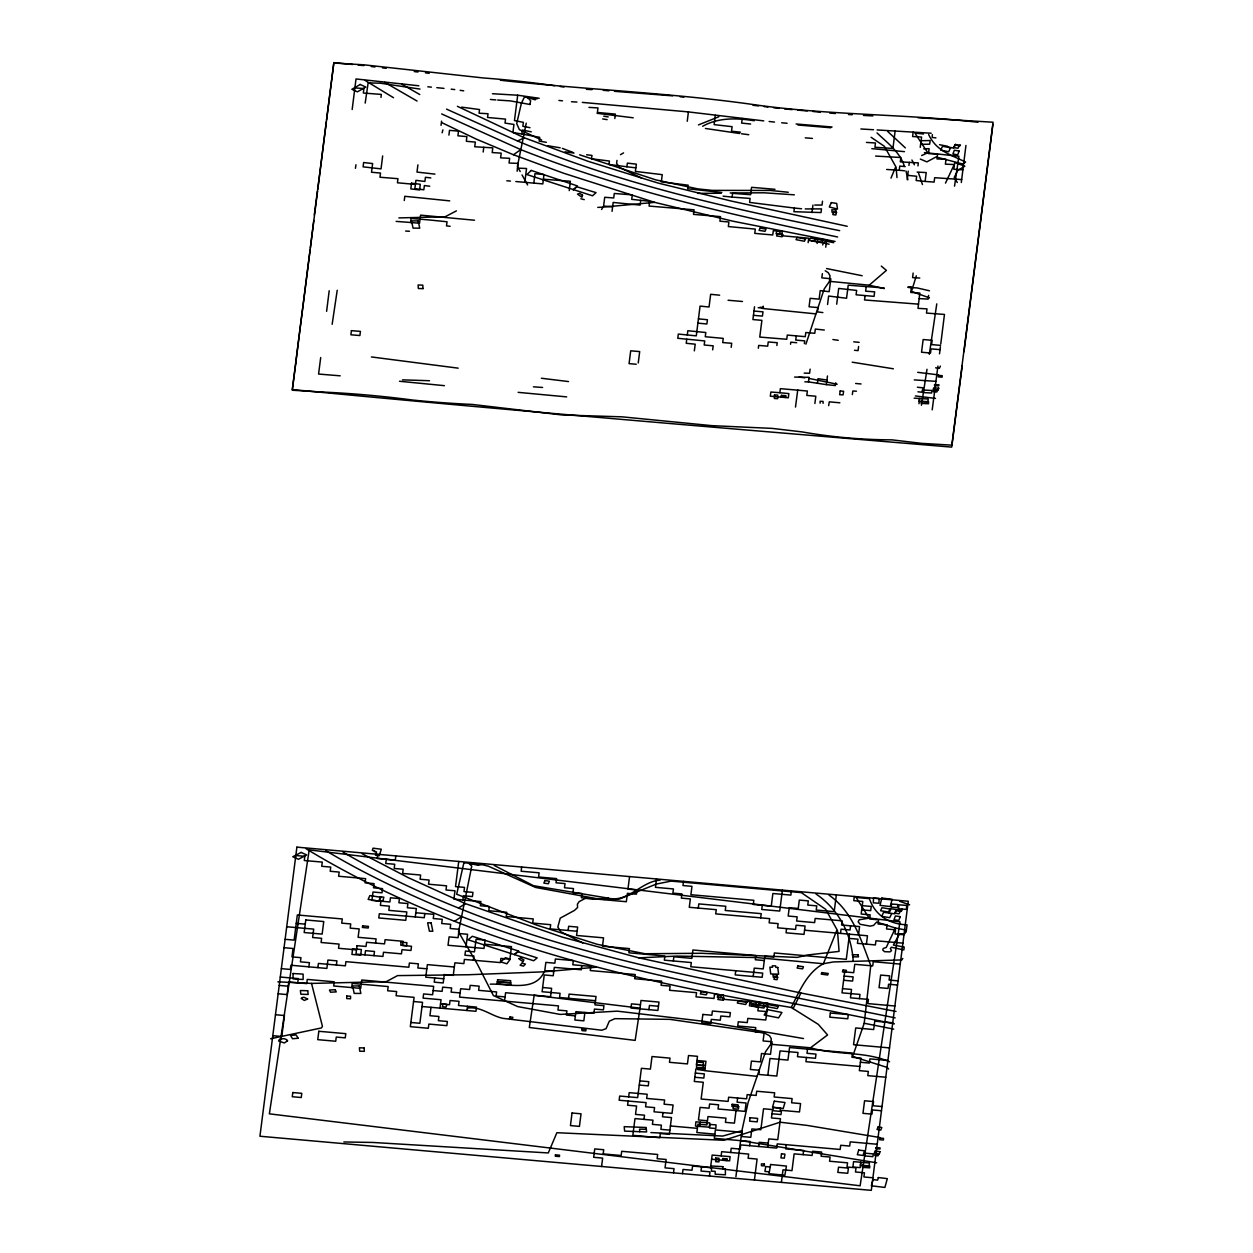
<?xml version="1.0" encoding="UTF-8"?>
<svg xmlns="http://www.w3.org/2000/svg" width="1253" height="1253" viewBox="0 0 1253 1253"><rect width="100%" height="100%" fill="white"/><g stroke="black" fill="none" stroke-linecap="round" stroke-linejoin="round"><path stroke-width="1.5" d="M703.293 1065.739L703.434 1062.544L696.778 1062.074L696.511 1067.478L703.184 1067.948L703.293 1065.739L696.621 1065.269M932.342 134.619L932.185 137.47L935.928 137.877M901.878 909.036L901.768 910.602L898.401 910.336L898.855 904.823L906.718 905.433L906.389 909.396L898.542 908.785M699.863 1126.431L700.27 1122.187L709.762 1122.954L709.37 1127.199L695.493 1126.087L695.901 1121.827L700.27 1122.187M467.855 1008.023C481.246 1006.3 490.863 1015.885 503.001 1018.36L601.753 1030.232L606.076 1028.65L609.318 1021.164L614.91 1018.658L669.932 1019.362L764.408 1033.036L769.608 1035.792L771.284 1038.768L770.799 1044.25L765.505 1051.784L748.088 1102.577L741.917 1130.676L735.903 1176.677M940.768 343.964L944.464 314.44L926.468 313.078L927.001 308.88L917.995 308.348L919.812 293.014L910.806 292.482L911.448 286.906L907.814 287.047M928.598 295.426L928.175 299.107L919.169 298.59M918.95 403.748L919.561 398.485L928.207 399.002L927.878 401.9L919.232 401.352L919.561 398.485L914.126 398.156M961.302 182.499L965.938 145.458M448.919 135.12L449.498 130.343L458.488 131.142L457.909 135.81L466.899 136.608L466.335 141.291L475.326 142.09L474.746 146.758L492.774 147.854L492.194 152.568L501.2 153.132L500.62 157.862L509.642 158.301L509.063 163.031L518.084 163.407L517.129 171.238M640.69 200.323L640.111 205.085L613.156 202.453L612.059 211.334M888.643 1069.013L887.124 1067.431L852.635 1056.467L864.21 1023.262L870.772 965.483C860.999 939.813 852.729 911.558 828.953 895.081M483.188 152.02L483.752 147.306M533.825 183.048L534.968 173.697L543.959 174.543L542.815 183.909L515.844 181.528M763.75 120.883L688.398 111.909L687.255 121.259M715.291 115.339L714.147 124.627L732.097 126.678L731.533 131.22L740.507 132.16M742.215 118.487L741.635 123.092L750.625 124.031M908.942 165.427L909.318 162.373M917.963 165.944L918.339 162.89L900.312 161.872L900.86 157.502L875.628 156.077M303.054 305.575L317.557 191.145M310.337 248.016L313.783 220.481M329.194 290.759L326.61 311.324M352.171 109.528L356.009 78.955L418.847 85.784M380.959 97.421L381.335 94.414L363.339 93.035L363.903 88.556L354.897 87.914M417.907 164.863L416.998 172.084L434.948 174.12M524.835 182.28L526.542 168.497L517.505 168.121M569.238 190.597L570.381 181.262L543.379 179.226M614.831 118.534L615.395 114.117L597.415 112.457L597.979 107.93L588.957 107.382M808.138 242.659L808.702 238.195L781.731 235.721L782.279 231.445L773.289 230.693L772.741 234.953L763.75 234.186L754.76 233.371L755.308 229.095L728.338 226.558L728.901 221.985L719.911 221.186L720.475 216.628L693.504 214.388L694.068 209.815L649.085 206.072L649.665 201.294L631.716 199.352L632.279 194.873L614.283 193.479L613.719 197.958L604.713 197.285L603.617 206.087L612.623 206.745M817.128 243.489L817.692 239.057L826.682 239.887L825.758 247.186M804.865 381.836L808.483 381.899L809.046 377.325L794.59 377.075M817.442 383.261L818.005 378.688L826.949 380.066L826.385 384.624L835.359 385.564L835.72 382.807M866.199 286.671L865.635 291.182L874.641 291.839L874.077 296.366L856.097 294.8L856.645 290.43L838.696 288.425L836.691 304.197M920.235 147.368L921.597 137.063L912.591 136.514L913.139 132.113M913.139 273.076L912.591 277.571L919.796 278.041M932.201 409.856L937.933 366.064M326.36 121.823L317.776 189.391M326.579 120.053L333.846 62.65L352.563 64.498M382.666 155.92L381.037 168.873L363.088 166.853L363.636 162.53L372.611 163.548L371.514 172.256L380.505 173.055L379.972 177.237L397.953 178.693L397.436 182.781L415.401 184.41L415.933 180.322L424.892 181.466L425.44 177.299L430.813 177.91M539.182 98.267L517.693 95.212L514.466 120.57L523.378 122.355L522.861 126.255L530.003 127.681M638.247 362.963L639.688 351.592L630.698 350.809L629.069 363.636L636.258 364.247M824.302 330.04L815.327 329.053L814.795 333.267L805.804 332.531L805.256 336.681L787.291 335.068L786.743 339.265L759.757 337.073L761.902 320.345L752.912 319.562L754.525 306.797M763.171 306.186L762.936 308.097L758.175 307.705M814.889 403.482L815.797 396.23L806.807 395.431L807.355 391.03L780.384 388.649L779.852 392.722L770.861 392.017L770.329 396.199L788.309 397.781L788.842 393.599L779.852 392.722M865.087 295.614L864.539 299.968L918.527 304.15M895.128 131.017L892.935 148.449L874.923 147.274L875.455 142.983L866.45 142.419M939.515 353.832L940.408 346.815M964.011 351.795L992.909 124.345M295.771 363.166L292.262 390.231L322.303 392.032A926.014 813.557 7.3 0 1 412.206 399.989A926.014 813.557 7.3 0 0 472.209 404.437L561.924 414.962L622.13 416.842L711.97 425.66L772.099 428.385L801.998 431.893A463.923 407.585 7.3 0 0 891.917 439.85L921.816 443.374L951.857 445.16L980.441 221.703A888.643 18.779 -84.9 0 1 985.798 179.805L993.065 122.214L917.979 117.735M310.102 249.754L292.325 389.558C511.897 410.765 731.862 428.777 951.7 447.117L962.241 365.735M320.705 357.544L318.575 374.052L340.174 375.822M278.15 993.786L287.141 994.584L288.754 982.007L306.734 983.605L307.267 979.407L334.238 981.804L333.705 985.986L360.676 988.382L361.741 980.003L433.679 986.362L432.598 994.741L423.608 993.942L423.075 998.14L441.056 999.722L439.991 1008.101M297.744 982.806L298.277 978.609L280.296 977.027M404.265 200.543L404.797 196.298L449.702 200.872M308.88 966.846L309.413 962.649L300.422 961.85L300.955 957.668L291.965 956.869L293.03 948.49L284.039 947.691M415.401 184.41L414.868 188.655L423.827 189.783L424.375 185.554L429.748 186.227M317.87 967.629L318.403 963.447L345.374 965.828L345.906 961.646L408.838 967.222L409.386 963.024L418.377 963.823L417.829 968.005L426.819 968.804M441.04 125.331L441.573 121.149M336.384 965.045L336.916 960.847L327.926 960.049L326.861 968.428L290.9 965.249L290.351 969.446L281.361 968.647M351.686 987.583L352.218 983.386L388.179 986.565L387.647 990.763L396.637 991.562L396.105 995.743L414.085 997.341L410.326 1026.661L428.322 1028.259L428.855 1024.077L446.835 1025.659L447.368 1021.477L438.378 1020.678L438.91 1016.481L429.92 1015.697L431.001 1007.302M364.968 954.849L365.5 950.667L374.49 951.466L373.958 955.647M377.826 854.295L377.278 858.493L395.275 860.091L395.807 855.893M375.555 943.086L376.104 938.889L358.107 937.307L359.188 928.927L350.198 928.128L350.73 923.931L341.74 923.148L342.273 918.95L297.321 914.972L294.11 940.11L285.12 939.311M380.912 901.189L380.379 905.371L389.37 906.17L388.837 910.367L406.818 911.949L405.753 920.328L378.782 917.948L379.314 913.75L424.266 917.729L424.798 913.547M386.284 859.292L385.736 863.474L394.726 864.272L394.194 868.47L403.184 869.253L402.652 873.451L420.632 875.033L420.1 879.23L429.09 880.029L428.557 884.211L446.538 885.808L445.99 889.99L454.996 890.789L453.915 899.168L480.886 901.565L480.353 905.747L489.343 906.545L488.811 910.727L506.792 912.325L506.259 916.523L533.23 918.903L532.697 923.085L550.678 924.683L550.13 928.88L577.1 931.261M415.276 916.93L416.341 908.55L407.35 907.767L407.898 903.57L398.893 902.771L399.441 898.589L390.45 897.79L389.902 901.988L371.922 900.39L373.002 892.011L381.993 892.809L382.525 888.612L373.535 887.813L374.067 883.631L365.077 882.832L365.61 878.651L338.639 876.254L339.187 872.072L330.197 871.274L330.729 867.076L321.739 866.293L322.272 862.095L304.291 860.498L304.824 856.316L295.833 855.517M434.744 977.982L434.211 982.164L443.202 982.963L444.267 974.583L453.257 975.382L454.87 962.821L463.861 963.604L464.393 959.422L500.354 962.602L500.902 958.42L509.893 959.203L511.49 946.641L484.519 944.245M458.739 861.469L455.528 886.607L464.518 887.39L463.986 891.588L472.976 892.387L472.428 896.568L463.438 895.77L462.905 899.967M466.006 946.845L467.604 934.284L458.614 933.485M466.962 1010.498L467.494 1006.3M473.383 960.221L473.916 956.023L464.926 955.225L465.474 951.043L474.464 951.841L476.062 939.264L485.052 940.063L483.987 948.443L448.026 945.263L449.091 936.884L458.081 937.683L459.162 929.303L450.172 928.504L450.704 924.307L441.714 923.508L442.246 919.326L433.256 918.527L433.789 914.345L415.808 912.748M504.52 1001.1L505.601 992.721L550.553 996.699L551.618 988.319L542.627 987.536M521.671 867.029L521.138 871.227L539.119 872.808L538.586 877.006L556.567 878.604L556.034 882.785L565.025 883.584L564.476 887.766L573.482 888.565L572.934 892.762L581.925 893.546L581.392 897.743L626.343 901.721L627.424 893.342L636.414 894.141L636.947 889.943L627.957 889.144L629.57 876.583M568.11 930.462L568.658 926.28L577.649 927.063L576.568 935.458L603.539 937.839L602.474 946.219L629.445 948.599L628.912 952.797L664.873 955.976L664.341 960.174L691.311 962.555L690.779 966.752L762.701 973.111L762.169 977.293L735.198 974.912L735.73 970.73M568.533 998.296L569.066 994.115L596.036 996.495L594.971 1004.875L603.962 1005.673L603.429 1009.855L594.439 1009.072L593.906 1013.254L575.91 1011.657L574.845 1020.036L583.835 1020.835L584.9 1012.455M581.815 965.577L581.282 969.759L554.312 967.379L553.231 975.758L544.241 974.959L542.095 991.718L560.075 993.316L559.543 997.498L595.504 1000.693M712.659 349.853L713.192 345.828L704.202 345.014L704.719 340.926L677.779 338.294L678.312 334.065L687.286 334.974L687.834 330.745L705.799 332.499L705.267 336.728L723.232 338.373L722.699 342.57L731.705 343.291L731.172 347.363M601.581 1166.48L602.646 1158.101L593.656 1157.302L594.736 1148.923L603.727 1149.721L603.179 1153.903L621.175 1155.501L621.707 1151.303L657.668 1154.483L657.136 1158.68L666.126 1159.479L665.045 1167.859L674.036 1168.657L673.503 1172.839M628.129 1101.027L627.596 1105.224L636.587 1106.023L635.522 1114.403L644.512 1115.186L643.979 1119.383M628.677 1096.845L629.21 1092.647L647.19 1094.245L646.658 1098.427L664.638 1100.024L664.09 1104.206L673.08 1105.005L672.015 1113.384L654.035 1111.803L654.567 1107.605L645.577 1106.806L646.109 1102.624L619.139 1100.228L619.687 1096.046L637.667 1097.628L641.411 1068.308L650.401 1069.107L652.014 1056.53L669.995 1058.127L669.462 1062.309L687.443 1063.907L688.508 1055.527L697.498 1056.326L696.433 1064.705L705.423 1065.504M639.923 1008.853L641.003 1000.474L658.984 1002.071L657.903 1010.451L630.932 1008.054L631.465 1003.872L640.455 1004.671M656.541 878.964L655.46 887.343L673.441 888.941L672.908 893.123L681.898 893.922L681.366 898.119L690.356 898.918L689.275 907.297L716.262 909.678L715.714 913.876L769.671 918.637L769.123 922.835L778.113 923.633L777.58 927.815L795.561 929.413L796.094 925.215L805.084 926.014L804.019 934.393L786.038 932.812L786.571 928.614M648.913 1009.652L649.446 1005.454L658.436 1006.253M673.331 960.957L673.863 956.775L691.844 958.373L692.909 949.993L755.857 955.553L755.308 959.751L764.299 960.534M683.511 881.36L682.963 885.542L691.969 886.341L690.889 894.72L753.82 900.296L753.288 904.478L771.268 906.076L772.882 893.499L790.862 895.096L791.395 890.899M758.331 348.24L758.691 345.421L767.682 346.157L768.23 341.959L777.22 342.695L776.86 345.499M663.025 1112.586L662.492 1116.783L671.483 1117.582L669.337 1134.341L660.347 1133.542L659.814 1137.724L632.843 1135.343L634.989 1118.584L652.97 1120.182L652.421 1124.364L661.412 1125.163L660.879 1129.345L669.869 1130.143M698.281 908.08L698.814 903.899L725.785 906.279L725.252 910.477L761.213 913.656L760.681 917.854M682.493 1173.638L683.026 1169.441L692.016 1170.239L692.564 1166.057L710.545 1167.639L712.143 1155.078L730.123 1156.66L729.591 1160.858L711.61 1159.26M790.549 344.246L790.815 342.179L796.673 342.711M796.266 335.882L795.733 340.08L804.724 340.879L804.379 343.651M701.555 1166.856L701.007 1171.038L709.997 1171.837L709.464 1176.019M822.375 273.655L821.827 277.837L830.817 278.761L829.173 291.667L820.214 290.649L819.117 299.154L810.143 298.324L809.062 306.781L818.052 307.611L817.504 311.903L822.876 312.577M827.56 304.495L828.625 296.037L846.558 298.261L848.218 285.167L884.195 287.986M721.133 1155.877L721.665 1151.679L748.652 1154.076L748.104 1158.258L757.094 1159.056L754.416 1179.997M730.656 1152.478L731.204 1148.281L740.194 1149.079L740.727 1144.897L776.688 1148.077L777.22 1143.895L840.152 1149.455L840.7 1145.273L849.691 1146.056L850.223 1141.875L877.194 1144.255M736.028 1110.581L734.415 1123.142L725.424 1122.359L725.957 1118.162L707.976 1116.564L706.911 1124.959L697.921 1124.16L696.84 1132.54L714.821 1134.122M737.625 1098.004L737.093 1102.201L746.083 1103L745.018 1111.38L718.047 1108.983L718.58 1104.801L709.59 1104.003L709.057 1108.185L700.067 1107.401L698.454 1119.963L707.444 1120.762M753.178 976.51L754.243 968.13L763.234 968.914L764.847 956.352L773.837 957.151L774.37 952.953L846.292 959.328L849.503 934.19M762.278 905.277L761.746 909.474L779.726 911.056L782.405 890.116M749.717 1145.696L750.249 1141.499L714.288 1138.319L715.369 1129.94L742.34 1132.32L741.792 1136.518L750.782 1137.317L751.863 1128.937L760.853 1129.72L763.531 1108.78L772.521 1109.578L771.456 1117.958L780.447 1118.741L777.768 1139.697L768.762 1138.899L767.697 1147.278M858.603 346.486L858.07 350.621L854.483 350.276M758.707 1146.479L759.24 1142.297L768.23 1143.096M767.823 1075.262L769.968 1058.503L787.949 1060.085L789.547 1047.524L852.479 1053.1L851.946 1057.281L860.936 1058.08L859.339 1070.642L868.329 1071.44L867.781 1075.638L885.777 1077.22M886.623 169.468L899.231 170.267L899.779 166.069L905.167 166.602M907.141 179.602L908.221 171.16M781.386 1182.393L783 1169.816L791.99 1170.615L794.136 1153.856L812.116 1155.454L812.649 1151.256L821.639 1152.055L821.107 1156.253L830.097 1157.036L829.564 1161.233L847.545 1162.831L847.012 1167.013L856.003 1167.812L855.454 1171.994L864.445 1172.792L863.912 1176.99L872.902 1177.773M786.211 1144.678L785.678 1148.876L803.659 1150.458L803.126 1154.655M806.462 1057.485L805.93 1061.683L859.871 1066.46M807.527 1049.106L806.995 1053.303L815.985 1054.102L815.452 1058.284L797.472 1056.702L798.004 1052.504L780.024 1050.922L776.813 1076.061L758.832 1074.463L759.365 1070.266L750.375 1069.482L751.44 1061.103L760.43 1061.886L761.511 1053.507L770.501 1054.306L772.099 1041.744L763.108 1040.945L764.189 1032.566L755.199 1031.767L755.731 1027.585L737.751 1025.988L738.283 1021.79L747.274 1022.589L747.806 1018.407L765.787 1019.989L767.932 1003.23L758.942 1002.447L757.877 1010.826L766.867 1011.61M907.689 175.357L916.663 176.266L916.131 180.51L925.106 181.419L926.218 172.569L917.196 172.068M836.346 894.877L834.2 911.651L816.22 910.054L816.768 905.856L807.762 905.073L808.31 900.876L799.32 900.077L798.239 908.456L789.249 907.658L788.184 916.037L797.174 916.836L796.642 921.033L814.622 922.615L815.155 918.433L842.126 920.814L841.593 925.012L859.574 926.593L858.493 934.973M840.512 933.391L841.061 929.193L850.051 929.992L850.583 925.81M854.327 896.475L853.794 900.672L862.784 901.455L861.171 914.032L870.162 914.831L869.629 919.013L878.619 919.812L878.087 924.009L887.077 924.792L886.544 928.99L895.535 929.789L895.002 933.971L903.993 934.769M859.448 998.625L859.981 994.428L842 992.846L844.679 971.889L853.685 972.688L854.75 964.309L872.73 965.906L873.263 961.709L900.234 964.105M866.418 944.151L867.483 935.772L804.551 930.212M396.152 221.389L410.561 222.486L411.078 218.445L429.074 219.933L447.039 221.765L446.507 225.885L450.093 226.276M686.754 339.203L686.221 343.291L695.211 344.183L694.334 350.856M795.498 407.053L797.754 389.761M810.111 369.134L809.579 373.237L804.16 373.128M805.914 344.168L824.208 288.957L829.502 281.345L830.003 275.723L828.311 272.731L825.226 270.742M826.949 380.066L827.481 375.963M314.299 214.921L317.745 188.702A888.596 18.811 -84.9 0 0 323.102 146.805L333.815 63.01L363.856 64.811L483.533 77.984A927.486 814.857 7.3 0 1 554.609 85.69M546.339 142.309L539.182 141.119L539.698 137.329L521.843 134.008L522.36 130.046L531.272 131.831M812.962 205.085L811.96 212.587M822.516 201.216L822.015 205.053L814.763 205.069M721.806 192.476L687.693 188.764L688.179 185.193L661.286 181.873L662.273 174.668L635.365 171.41L636.352 164.159L627.377 163.125L626.876 166.774L608.958 164.456L609.428 161.042L591.494 158.786L591.98 155.403L586.592 154.792M723.122 196.157L732.097 197.097L732.598 193.354L750.61 194.685L751.596 187.323L774.981 189.297M801.591 208.765L794.418 208.061L793.916 211.71L821.013 212.556L821.498 208.891L805.209 208.938M852.338 394.57L852.839 391.014L856.441 391.202M616.993 160.4L616.586 163.376L619.734 167.51L641.646 178.036L658.608 183.189L731.36 201.075L847.232 226.292M337.214 290.289L332.155 324.308M936.774 303.868L929.303 354.333M954.535 186.149L958.89 156.265L924.479 152.584M355.429 168.309L355.962 164.738M365.187 103.075L368.131 82.902L380.286 83.184L420.006 89.088M921.425 405.236L927.001 369.275M828.656 405.643L829.298 401.837L839.855 402.793M529.956 104.359L530.645 100.757L527.623 97.53M526.244 123.186L517.411 166.383L520.183 171.536M905.919 931.621L906.248 930.086L895.441 928.019L876.646 922.067L873.56 925.403L870.146 926.124L860.138 924.291L858.164 921.801L859.182 919.765L869.175 918.136L856.128 897.477L869.394 898.652C875.189 915.583 889.646 924.291 907.078 924.792L906.201 931.668L904.462 934.08L899.67 933.657L893.373 945.044L904.227 947.064L903.867 949.931L891.384 947.237L890.366 948.521L891.51 950.667L889.943 951.888L884.555 951.685L882.77 950.025L883.255 948.427L886.231 947.472L895.441 928.019M442.137 132.802L442.889 129.858M916.303 275.832L911.511 291.369L929.507 297.916M836.659 930.728L823.378 963.745C806.869 972.626 799.43 991.452 791.238 1007.459C623.258 979.564 453.147 938.027 306.186 848.814M822.657 244.93L823.613 242.628L811.505 240.67M890.993 178.114L895.378 167.604M756.248 1006.848L757.172 1004.655L764.878 1005.846L763.938 1008.038L751.816 1006.159L752.771 1003.966L757.172 1004.655M945.498 183.11L955.131 162.671L964.81 166.195L957.684 170.424L954.222 177.503L957.292 182.499M940.392 366.095L939.374 368.335L935.646 367.802M814.09 241.359L815.186 238.994L823.049 240.419L821.952 242.737L809.297 240.482L810.409 238.133L815.186 238.994M889.113 912.889L891.087 908.738L901.549 910.461L901.126 911.37L896.318 910.571L896.756 909.678L894.783 913.829L883.616 912.325L881.673 916.335L889.724 917.682L891.65 913.672M960.456 144.862L960.033 145.771L955.225 145.113L955.647 144.189L953.705 148.105L948.051 147.024M770.799 1044.25L810.519 1047.79L827.575 1034.947L818.287 1024.359L793.102 1008.571L800.918 993.018L896.005 1011.453M755.355 1004.608L756.452 1002.384L764.314 1003.731L763.234 1005.94L750.563 1003.794L751.659 1001.586L756.452 1002.384M601.565 209.502L603.038 207.137L654.692 202.359L732.911 221.186L835.093 241.437M595.848 967.222L544.194 971.811C534.968 992.517 507.528 983.307 490.268 984.169M362.258 853.779L408.243 877.648L465.38 903.632L562.205 937.087L638.889 957.856L676.902 956.086L756.765 957.558L823.378 963.745L833.261 961.959L901.8 959.923L902.786 958.451M660.08 880.123C641.019 881.454 628.066 902.927 608.269 898.135L605.309 899.388L585.276 898.401L579.168 901.612L577.429 904.118L577.57 907.532L574.485 910.398L560.248 918.136L557.82 927.063L560.921 931.84L582.786 942.992M829.502 281.345L869.206 285.183L886.404 270.382L881.298 266.106M442.231 122.857L476.359 139.13L513.464 154.745L520.762 149.608C622.929 190.033 730.264 214.749 837.615 236.989M454.479 921.315L461.746 916.585C568.58 958.044 681.209 980.942 793.196 1003.418L894.407 1023.858M342.915 852.056C379.91 873.686 418.737 892.105 458.504 908.033L465.38 903.632M620.47 154.683L623.555 152.897M456.421 210.864L445.113 216.785L398.861 217.912M446.554 109.136L517.52 140.994L524.302 137.799L587.939 161.261L641.646 178.036M921.675 155.544L927.768 152.741L914.941 133.116L923.492 133.993M698.469 124.908L718.815 116.748M702.682 126.271C718.455 117.39 736.874 117.939 754.196 120.758M741.917 1130.676L722.668 1136.064L650.902 1132.571M482.045 864.366L478.129 865.322L468.826 863.207M270.585 1038.753L321.457 1027.93L322.428 1026.348L311.543 983.417L277.868 981.835M597.791 207.403L603.038 207.137M730.201 192.946L764.299 192.805L794.324 194.826M544.194 971.811L468.606 974.74L397.577 975.601L386.269 981.632L311.543 983.417M921.112 140.712L930.18 140.54L929.679 144.189L920.61 144.361M923.68 148.809L929.115 148.7L928.52 153.633L937.557 154.009L936.962 158.943L945.984 159.303L945.389 164.174L954.41 164.55L953.831 169.28L962.852 169.813M721.164 193.244L697.717 193.369M343.87 1141.969L372.752 1142.454L548.297 1152.948L556.88 1132.712L723.983 1140.277L780.133 1122.202L807.073 1125.398L879.872 1137.52M429.544 380.724L402.511 379.863M492.46 93.724L517.693 95.212M914.283 379.894L935.897 381.351M646.36 1129.376L639.563 1129.11L639.797 1131.694L646.595 1131.96L646.188 1127.496L624.198 1126.666L624.62 1131.114L639.797 1131.694M500.323 80.223C584.431 89.621 669.227 92.612 753.037 104.516C827.7 115.323 903.225 113.819 977.982 122.261M908.315 287.485L917.024 287.908L929.475 290.79M405.627 231.053L409.465 231.257M586.373 89.308L592.011 89.636M860.889 128.981L873.498 129.732M877.1 129.952L931.167 133.225M571.509 101.744L576.913 102.073M582.316 102.401L688.398 111.909M497.66 100.052L510.378 100.898L530.176 104.532M904.462 151.644L871.837 148.637M533.418 386.832L542.596 387.459M925.106 181.419L934.111 182.092L934.66 177.691L961.677 179.571M732.097 197.097L750.108 198.444L749.592 202.406L794.418 208.061M796.094 123.984L832.07 127.007M797.926 125.002L830.77 127.759M805.256 137.846L812.445 138.425M506.839 180.792L510.441 181.09M410.561 222.486L419.551 223.238L420.601 215.14L474.527 220.23M728.087 300.25L742.481 301.487M759.929 307.251L763.531 307.565M753.993 311.073L762.983 311.825L762.435 316.101L753.445 315.333M490.409 99.457L495.843 99.927M603.273 90.31L608.895 90.811M614.503 91.312L672.626 95.855M784.754 108.964L792.256 109.622M797.879 110.123L807.245 110.953M940.58 345.389L931.59 344.591L932.138 340.315L923.148 339.532L921.535 352.234L930.525 353.033L931.057 348.867L940.048 349.65M862.252 905.653L871.242 906.452L870.71 910.633L861.719 909.835M848.97 938.372L857.96 939.17L857.428 943.352L875.408 944.95L875.941 940.768L902.912 943.149M296.256 923.351L305.246 924.15M286.718 926.75L313.704 929.131L312.623 937.51L321.614 938.309L321.081 942.491L339.062 944.089L338.529 948.286L356.51 949.868M844.146 976.087L853.136 976.886L852.604 981.068L843.614 980.269M898.088 980.864L889.097 980.065L889.646 975.868L880.655 975.069L879.042 987.646L888.032 988.445L888.565 984.247L897.555 985.046M842.549 988.648L851.539 989.447L850.458 997.827L868.439 999.424L867.906 1003.606L894.877 1006.002M553.763 971.561L544.773 970.777L545.854 962.398L554.844 963.181L555.377 958.999L573.357 960.597L572.825 964.779L590.805 966.376L590.273 970.558L635.224 974.536L634.691 978.734L661.662 981.115L661.114 985.312L670.104 986.095L669.572 990.293L696.543 992.674L696.01 996.871L713.991 998.469L714.523 994.271L723.514 995.07L722.981 999.252L749.952 1001.648L749.419 1005.83L758.41 1006.629M454.338 967.003L427.367 964.622L425.754 977.183L443.734 978.781M892.731 1022.761L874.751 1021.164L873.686 1029.543L855.705 1027.946L853.559 1044.704L889.52 1047.9M433.131 990.543L442.121 991.342L442.669 987.16L451.66 987.959L451.111 992.141L460.117 992.94M505.069 996.918L496.078 996.119L496.611 991.937L478.63 990.34L479.163 986.158L470.173 985.359L469.64 989.541L460.65 988.742L459.569 997.122L558.478 1005.877L557.93 1010.075L566.92 1010.873L566.387 1015.055L575.378 1015.854M279.231 985.406L288.221 986.205M413.553 1001.523L422.543 1002.322L419.865 1023.278L410.874 1022.479M440.523 1003.919L449.514 1004.718L450.046 1000.52L459.037 1001.319L458.504 1005.501L476.485 1007.099L475.952 1011.296L422.01 1006.519M887.907 1060.461L869.927 1058.879L869.394 1063.061L860.404 1062.262M275.472 1014.726L284.462 1015.525L281.784 1036.482L272.794 1035.683M696.966 1060.508L705.956 1061.307L704.891 1069.686L695.885 1068.887L694.287 1081.464L703.278 1082.263L701.132 1099.022L728.103 1101.403L728.635 1097.221L746.616 1098.803L747.164 1094.621L756.154 1095.42L756.687 1091.222L774.667 1092.82L774.135 1097.001L792.115 1098.599L791.583 1102.781L800.573 1103.58L799.492 1111.959L781.512 1110.362L780.979 1114.559L771.989 1113.76M695.352 1073.085L704.343 1073.884L703.81 1078.066L694.82 1077.267M639.797 1080.869L648.788 1081.668L648.255 1085.865L639.265 1085.067M882.018 1106.556L873.028 1105.757L873.56 1101.575L864.57 1100.776L862.972 1113.337L871.963 1114.136L872.495 1109.954L881.485 1110.738M670.402 1125.961L697.373 1128.342M781.7 122.794L787.103 123.264M762.482 308.473L815.75 313.876M855.658 383.465L861.046 383.966M698.438 318.857L707.428 319.719L706.88 323.979L697.89 323.133M566.654 396.888L518.131 392.346M719.645 295.191L710.655 294.314L709.041 306.985L700.067 306.108L696.276 335.867L687.286 334.974M935.458 398.391L915.395 395.964M444.408 385.673L399.488 381.257M358.17 65.062L363.793 65.61M427.821 86.786L431.424 87.146M436.811 87.663L444.001 88.383M853.747 341.818L859.135 342.351M770.188 1166.997L765.755 1166.559L764.925 1171.414L769.358 1171.837M899.231 170.267L904.635 170.8M558.932 100.444L562.519 100.82M917.948 391.813L921.785 392.205L923.163 387.85L917.4 387.24M788.294 192.257L770.109 190.44L712.143 190.378L697.874 188.89L655.82 179.884L579.622 154.792M917.682 372.329L938.56 374.898M703.841 1070.579L757.078 1076.374M769.138 121.478L774.511 122.074M414.242 71.578L417.985 72.001M451.174 89.167L454.761 89.574M680.097 96.732L683.84 97.17M752.99 105.283L758.598 105.941M764.205 106.599L767.932 107.038M773.54 107.695L779.147 108.353M458.191 368.163L371.421 356.948M371.264 66.519L374.992 66.973M382.463 67.881L386.206 68.335M626.876 166.774L635.851 167.855M425.456 72.862L429.199 73.316M568.517 381.57L541.39 378.249M633.219 117.798L597.054 113.303M852.197 362.18L893.373 368.789M741.541 133.773L748.761 134.713M799.101 377.075L804.833 377.842M808.655 378.343L837.161 384.232M461.621 107.132L479.539 109.544L479.038 113.209L488.043 113.725L487.542 117.484L505.523 119.098L505.006 123.076L513.949 124.454L512.916 132.473L521.843 134.008M460.149 90.326L463.72 90.843M739.724 133.523L705.423 128.464M537.114 98.909L524.412 97.076L521.405 103.169L516.706 123.593L519.369 129.623L541.672 140.023M565.087 151.817L574.046 153.101M832.9 339.516L838.241 340.315M808.483 381.899L826.385 384.624M602.662 118.925L607.125 119.63M603.742 116.184L608.191 116.905M740.351 1140.543L876.646 1162.784M547.671 145.724L560.185 147.807M826.573 268.549L862.189 275.738M939.515 144.706L947.487 146.225M800.918 993.018L638.889 957.856M803.502 1038.549L704.672 1021.43L617.29 1011.155L560.185 1014.413L517.614 1006.566L493.384 995.555L477.205 963.839L458.504 931.903L471.754 866.121L468.716 863.192M864.21 1023.262L893.734 1029.12M833.699 242.69L825.179 240.968L823.988 243.16L829.11 244.178M895.175 1017.89L795.953 997.639C681.82 974.787 566.732 952.139 458.504 908.033M608.269 898.135L533.496 885.699L494.23 865.447M884.195 288.566L869.206 285.183M839.682 230.662C730.436 208.437 620.658 184.316 517.52 140.994M535.266 99.848L527.732 97.546M810.519 1047.79C836.346 1055.386 864.304 1050.938 889.567 1061.761M580.859 198.773L584.258 199.634M654.692 202.359L563.333 173.133L513.464 154.745M899.732 901.346L909.631 904.838M520.762 149.608L441.667 113.929M461.746 916.585C415.025 897.555 368.946 876.473 325.608 850.521M920.344 159.068L926.844 161.888L936.085 156.938L962.539 163.971L965.624 162.076C950.588 154.636 936.461 151.159 928.63 134.525M457.392 106.317L524.302 137.799M417.061 101.039L384.718 82.353M419.771 94.539L401.978 84.296M393.52 97.718L365.296 80.552M791.238 1007.459L793.102 1008.571M871.117 137.297L884.399 146.335L896.067 167.166L896.991 177.597M905.355 147.885L887.704 131.471M815.907 893.922C838.696 909.38 851.57 933.971 853.23 961.286M877.022 132.912C887.281 142.826 899.764 151.848 904.306 166.007M527.607 184.974L522.047 174.95M911.918 160.024L914.377 164.785M918.449 172.82L922.459 184.536M906.044 171.097L907.892 179.774M820.151 403.184L820.073 401.273L823.049 401.414L823.111 403.325M295.786 362.963A889.552 18.811 -84.9 0 1 303.069 305.403M560.201 86.504A927.486 814.857 7.3 0 1 563.928 87.068M872.855 115.902A927.502 814.857 7.3 0 1 863.474 115.433M852.212 114.759A927.502 814.857 7.3 0 1 848.453 114.509M835.328 113.522A927.502 814.857 7.3 0 1 829.705 113.052M820.339 112.19A927.502 814.857 7.3 0 1 812.852 111.454M572.715 152.286A811.944 604.087 57.2 0 1 562.346 148.387M293.061 973.518L293.045 978.906L303.116 979.501L303.116 974.114L293.061 973.518M938.716 384.859L938.716 385.893L934.534 385.705L934.55 384.624L938.716 384.859M875.831 1147.623L875.816 1148.719L879.998 1148.985L880.013 1147.873L875.831 1147.623M715.714 1158.07L715.682 1161.656L718.971 1161.86L719.018 1158.273L715.714 1158.07M722.683 1158.508L722.668 1160.2L727.147 1160.482L727.179 1158.774L722.683 1158.508M774.448 394.93L774.401 398.485L777.69 398.673L777.737 395.102L774.448 394.93M781.402 395.353L781.386 397.06L785.866 397.373L785.897 395.682L781.402 395.353M346.768 996.025L346.705 998.547L350.527 998.798L350.589 996.26L346.768 996.025M862.487 1165.4L862.393 1167.342L869.692 1167.843L869.77 1165.916L862.487 1165.4M921.268 401.352L921.19 403.372L928.489 403.748L928.583 401.696L921.268 401.352M497.598 979.736L497.488 981.694L510.551 982.65L510.66 980.676L497.598 979.736M709.731 1124.427L709.543 1128.013L715.839 1128.467L716.043 1124.881L709.731 1124.427M873.56 898.056L873.294 902.833L878.917 903.241L879.183 898.464L873.56 898.056M938.372 375.414L938.278 376.902L942.131 377.169L942.209 375.681L938.372 375.414M879.684 1138.1L879.59 1139.713L883.428 1139.995L883.522 1138.382L879.684 1138.1M582.097 1029.042L581.987 1030.639L585.824 1030.921L585.934 1029.324L582.097 1029.042M891.478 904.024L891.228 907.172L897.54 907.673L897.79 904.509L891.478 904.024M497.3 981.835L497.112 983.809L510.77 984.921L510.973 982.947L497.3 981.835M738.675 1106.54L738.424 1109.124L733.083 1108.701L733.35 1106.101L738.675 1106.54M555.439 1154.859L555.298 1156.221L559.418 1156.566L559.558 1155.188L555.439 1154.859M401.085 942.209L400.772 945.201L406.599 945.686L406.912 942.695L401.085 942.209M411.47 183.189L410.843 188.905L419.63 189.986L420.256 184.269L411.47 183.189M352.563 948.772L351.936 954.441L360.739 955.193L361.365 949.523L352.563 948.772M860.795 1162.267L860.435 1165.384L869.065 1166.12L869.425 1163.003L853.559 1161.641L852.933 1167.013L860.169 1167.624L860.795 1162.267M750.061 1117.739L749.639 1121.2L757.204 1121.858L757.626 1118.381L750.061 1117.739M351.42 330.651L350.887 334.802L359.893 335.522L360.425 331.387L351.42 330.651M296.898 847.138L259.935 1136.236L871.305 1190.35L908.268 901.252L296.898 847.138M305.779 919.953L304.166 932.53L322.146 934.111L323.76 921.55L305.779 919.953M292.795 1092.538L292.262 1096.72L301.253 1097.518L301.785 1093.336L292.795 1092.538M318.826 1031.282L317.745 1039.661L335.726 1041.243L336.258 1037.061L345.248 1037.86L345.797 1033.662L318.826 1031.282M357.042 945.686L355.977 954.066L382.948 956.446L383.481 952.264L401.461 953.846L401.994 949.664L410.984 950.463L411.517 946.266L402.526 945.467L403.074 941.285L385.094 939.687L384.546 943.885L366.565 942.287L366.033 946.469L357.042 945.686M572.041 1113.009L570.444 1125.586L579.434 1126.384L581.032 1113.807L572.041 1113.009M702.855 1014.429L701.79 1022.808L710.78 1023.607L711.312 1019.409L720.303 1020.208L720.835 1016.011L729.826 1016.81L730.374 1012.628L712.393 1011.03L711.845 1015.228L702.855 1014.429M698.187 1067.807L697.952 1069.655L704.296 1070.219L704.531 1068.37L698.187 1067.807M732.175 1104.316L731.909 1106.383L737.766 1106.9L738.033 1104.833L732.175 1104.316M830.332 1013.004L829.799 1017.185L847.78 1018.783L848.312 1014.585L830.332 1013.004M848.422 1168.109L847.733 1173.294L837.818 1172.401L838.523 1167.216L848.422 1168.109M781.496 1153.825L780.932 1157.882L784.331 1158.179L784.911 1154.138L781.496 1153.825M287.517 1040.836L284.29 1042.966L278.605 1041.008L279.638 1039.16L283.476 1038.674A4.542 2.161 4.4 0 1 287.078 1040.084L287.517 1040.836M840.199 390.952L839.651 394.695L843.065 394.883L843.614 391.281L840.199 390.952M309.209 849.879L269.364 1113.839L860.122 1185.792L899.983 921.832L309.209 849.879M534.17 995.274L529.299 1027.507L635.161 1040.397L640.032 1008.164L534.17 995.274M773.211 1107.464L772.725 1110.675L779.992 1111.364L780.478 1108.153L773.211 1107.464M864.977 1153.136L864.57 1155.892L872.871 1156.66L873.278 1153.919L864.977 1153.136M362.618 925.842L362.368 927.471L368.21 928.019L368.46 926.39L362.618 925.842M923.696 390.059L923.289 392.581L931.621 393.019L932.028 390.497L923.696 390.059M770.611 1164.507L769.044 1173.701L784.864 1175.251L786.43 1166.057L770.611 1164.507M307.611 998.97L304.369 1000.442L301.237 998.5A3.242 1.551 4.4 0 1 304.04 997.325L307.611 998.97M463.892 862.769L456.687 894.25L536.503 925.043L597.274 944.323L645.06 953.737L701.539 953.282L797.284 957.402L807.277 955.005L839.071 951.403L837.474 930.54L825.664 909.302L801.34 892.637L671.107 881.11L656.259 884.085L619.295 899.09L596.287 898.558L535.611 887.453L488.482 866.23L480.353 864.225L463.892 862.769M881.846 898.056L880.013 905.371L890.272 906.561L892.105 899.247L881.846 898.056M879.966 1151.648L879.418 1153.794L874.359 1153.199L874.923 1151.053L879.966 1151.648M836.518 212.383L835.829 214.999L832.838 214.592L833.527 211.992L836.518 212.383M380.192 896.756L379.095 900.797L382.76 901.252L383.857 897.211L380.192 896.756M878.322 1177.554L877.617 1180.138L873.028 1179.59L871.321 1185.792L884.9 1187.437L887.312 1178.634L878.322 1177.554M777.674 977.23L777.001 979.705L773.994 979.345L774.667 976.87L777.674 977.23M938.716 388.132L938.184 390.028L933.109 389.777L933.642 387.897L938.716 388.132M443.123 1003.935L442.309 1006.66L446.052 1007.13L446.851 1004.405L443.123 1003.935M774.291 1101.168L772.506 1107.151L783.203 1108.498L784.989 1102.515L774.291 1101.168M858.712 1150.066L857.318 1154.718L863.066 1155.454L864.445 1150.802L858.712 1150.066M582.52 195.28L581.925 197.254L577.523 194.152L579.763 193.322L582.52 195.28M374.537 850.724L374.255 851.633L376.511 851.915L375.477 855.188L379.267 855.689L381.304 849.236L373.049 848.171L372.329 850.427L374.537 850.724M523.691 959.923L523.096 961.74L518.695 958.67L520.919 957.997L523.691 959.923M776.86 231.21L776.046 233.7L779.413 234.139L780.227 231.648L776.86 231.21M718.11 994.804L717.296 997.216L720.663 997.67L721.477 995.258L718.11 994.804M821.78 972.594L821.248 974.129L827.685 975.006L828.217 973.487L821.78 972.594M797.91 965.938L797.127 968.052L802.656 968.851L803.439 966.721L797.91 965.938M510.049 1016.919L509.423 1018.564L512.242 1018.971L512.869 1017.326L510.049 1016.919M900.234 916.648L898.761 920.469L893.969 919.765L895.441 915.943L900.234 916.648M959.14 151.08L957.668 154.871L952.891 153.994L954.363 150.203L959.14 151.08M843.206 969.9L842.439 971.842L845.681 972.312L846.448 970.386L843.206 969.9M878.087 1126.948L877.037 1129.501L880.765 1130.065L881.814 1127.512L878.087 1126.948M777.502 233.763L776.594 235.956L782.091 236.754L783 234.577L777.502 233.763M544.93 880.53L543.865 883.099L548.328 883.772L549.394 881.204L544.93 880.53M718.752 997.294L717.844 999.471L723.341 1000.301L724.234 998.124L718.752 997.294M380.849 897.305L379.126 901.158L368.147 899.403L369.87 895.55L380.849 897.305M760.054 228.14L759.067 230.348L764.988 231.319L765.975 229.111L760.054 228.14M701.288 991.75L700.317 993.895L706.238 994.851L707.225 992.689L701.288 991.75M831.334 202.594L829.298 206.996L837.49 209.079L836.706 203.456L831.334 202.594M889.975 909.02L888.565 912.027L880.577 910.712L882.002 907.705L889.975 909.02M950.573 147.823L948.646 151.754L940.627 150.125L942.554 146.272L950.573 147.823M875.471 1153.496L874.578 1155.25L877.977 1155.83L878.87 1154.076L875.471 1153.496M805.522 239.057L804.41 241.249L796.047 239.652L797.159 237.459L805.522 239.057M959.469 145.317L957.903 148.308L953.58 147.431L955.131 144.659L959.469 145.317M934.205 389.981L933.344 391.641L936.758 391.97L937.636 390.325L934.205 389.981M746.772 1002.447L745.676 1004.514L737.312 1003.026L738.409 1000.959L746.772 1002.447M896.24 910.132L894.673 913.061L898.996 913.829L900.562 910.9L896.24 910.132M766.444 1004.264L765.27 1006.347L777.205 1008.571L778.395 1006.488L766.444 1004.264M767.556 1009.636L764.173 1014.993L778.583 1017.859L781.95 1012.487L767.556 1009.636M522.031 963.165L520.089 965.249L523.488 966.141L525.43 964.058L522.031 963.165M531.256 170.439L526.933 174.574L592.544 195.797L596.052 192.633L576.709 186.713L573.201 189.955L577.492 185.961L531.256 170.439M510.284 959.171L506.885 963.792L500.667 961.912L505.413 957.699L510.284 959.171M518.617 951.058L514.356 954.582L517.834 951.716L537.177 957.887L533.684 960.753L468.058 939.797L472.334 936.273L518.617 951.058M360.206 84.468L351.858 89.292L357.403 91.845L365.782 87.068L360.206 84.468M301.127 852.416L292.795 856.739L298.355 859.276L306.687 854.953L301.127 852.416M298.151 1038.251L292.529 1038.737L290.539 1035.448L296.162 1034.962L298.151 1038.251M335.209 989.713L329.461 990.027L330.494 992.204L336.258 991.906L335.209 989.713M858.007 954.802L852.369 954.77L852.854 956.822L858.493 956.853L858.007 954.802M418.189 220.935L411.501 220.873L413.067 228.109L419.739 228.187L418.189 220.935M835.751 209.846L831.804 209.799L832.149 212.399L836.08 212.54L835.751 209.846M431.095 922.835L427.633 922.803L429.403 931.198L432.849 931.23L431.095 922.835M359.313 985.986L352.641 985.923L354.176 993.394L360.864 993.457L359.313 985.986M776.876 974.897L772.944 974.787L773.289 977.262L777.236 977.371L776.876 974.897M423.028 288.629L418.345 288.503L418.11 284.995L422.794 285.136L423.028 288.629M777.768 967.426L775.811 967.379L775.638 965.891L772.349 965.781L772.537 967.269L769.89 967.191L770.72 973.957L778.614 974.192L777.768 967.426M307.705 990.747L300.375 990.528L300.845 994.224L308.191 994.443L307.705 990.747M364.106 1047.978L359.407 1047.774L359.658 1051.173L364.341 1051.361L364.106 1047.978M764.361 1164.021L761.385 1163.88L761.479 1165.729L764.44 1165.87L764.361 1164.021M722.856 1166.653L711.406 1166.01L711.5 1171.148L715.181 1171.351L715.212 1174.218L725.424 1174.797L725.33 1168.767L722.903 1168.642L722.856 1166.653"/></g></svg>
